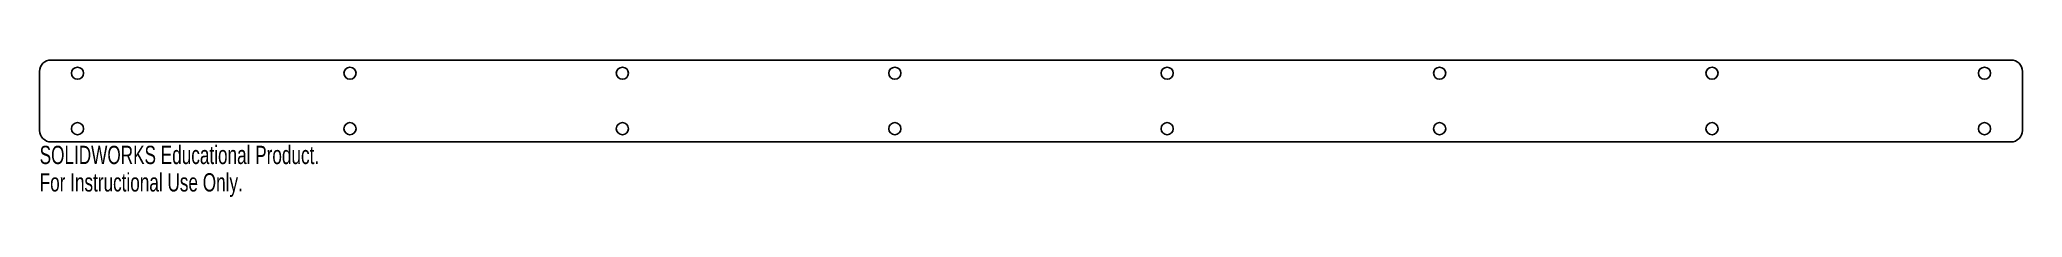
# Model space of a CAD drawing. Header units: millimetres. Extents: x -261 to 261, y -25 to 11.
import ezdxf

# ---------------------------------------------------------------- set-up
doc = ezdxf.new("R2010")
doc.units = ezdxf.units.MM
doc.styles.add('SLDTEXTSTYLE0', font='TXT', dxfattribs={"width": 0.7})

msp = doc.modelspace()

# ---------------------------------------------------------------- linework, layer by layer
at = {"color": 7, "linetype": 'Continuous'}
for p, q in [((258.37, 10.83), (-258.37, 10.83)), ((-261.37, 7.83), (-261.37, -7.83)), ((261.37, -7.83), (261.37, 7.83)), ((-258.37, -10.83), (258.37, -10.83))]:
    msp.add_line(p, q, dxfattribs=at)
for centre in [(-251.37, 7.33), (-179.55, 7.33), (-107.73, 7.33), (-35.91, 7.33), (35.91, 7.33), (107.73, 7.33), (179.55, 7.33), (251.37, 7.33), (-251.37, -7.33), (-179.55, -7.33), (-107.73, -7.33), (-35.91, -7.33), (35.91, -7.33), (107.73, -7.33), (179.55, -7.33), (251.37, -7.33)]:
    msp.add_circle(centre, 1.6, dxfattribs=at)
for centre, start, end in [((-258.37, 7.83), 90, 180), ((258.37, 7.83), 0, 90), ((-258.37, -7.83), 180, 270), ((258.37, -7.83), 270, 0)]:
    msp.add_arc(centre, 3, start, end, dxfattribs=at)

# ---------------------------------------------------------------- texts
at = {"color": 7, "linetype": 'Continuous', "char_height": 4.8336, "attachment_point": 1, "style": 'SLDTEXTSTYLE0'}
for s, insert in [('SOLIDWORKS Educational Product.', (-261.37, -11.85)), ('For Instructional Use Only.', (-261.37, -19.1))]:
    msp.add_mtext(s, dxfattribs=dict(at, insert=insert))

doc.saveas('drawing.dxf')
